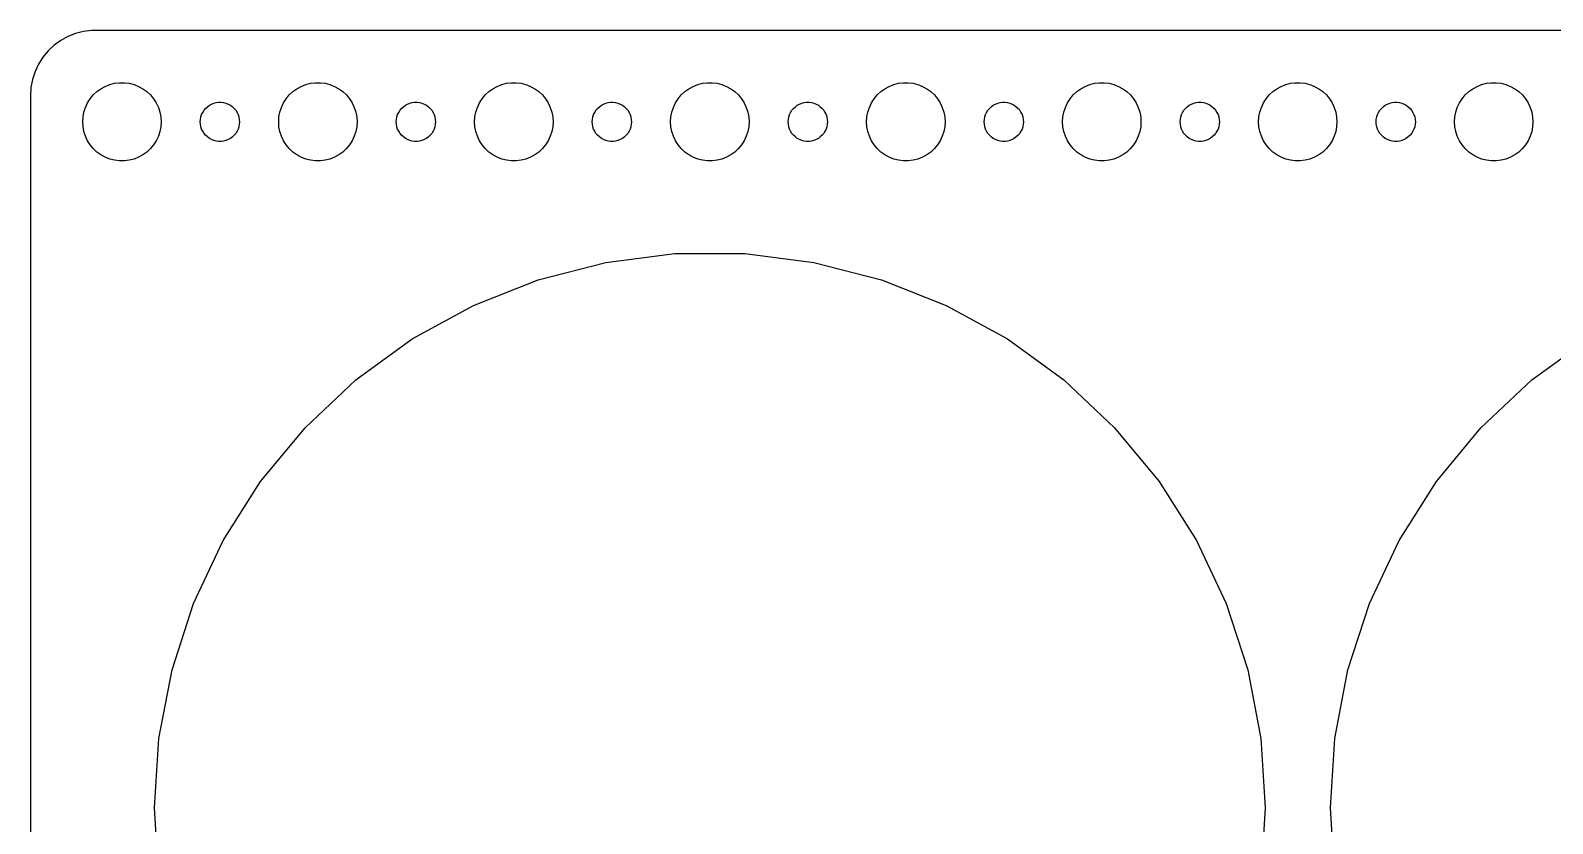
# Model space of a CAD drawing. Header units: metres. Extents: x -232 to 232, y -59 to 59.
# Drawn here: x -232 to -115.5, y -1.2 to 59.5 of the extents above; entities that cross this region are included whole.
import ezdxf

# ---------------------------------------------------------------- set-up
doc = ezdxf.new("R2010")
doc.units = ezdxf.units.M

msp = doc.modelspace()

# ---------------------------------------------------------------- linework, layer by layer
for p, q in [((-227.314, 59.4901), (-227.937, 59.4114)), ((227.314, 59.4901), (-227.314, 59.4901)), ((-230.187, 58.3526), (-230.645, 57.9227)), ((-229.679, 58.7216), (-230.187, 58.3526)), ((-229.129, 59.0241), (-229.679, 58.7216)), ((-228.545, 59.2553), (-229.129, 59.0241)), ((-227.937, 59.4114), (-228.545, 59.2553)), ((-231.045, 57.4389), (-231.382, 56.9088)), ((-230.645, 57.9227), (-231.045, 57.4389)), ((-231.649, 56.3406), (-231.843, 55.7434)), ((-231.382, 56.9088), (-231.649, 56.3406)), ((-231.961, 55.1267), (-232, 54.5)), ((-231.843, 55.7434), (-231.961, 55.1267)), ((-227.187, 54.5536), (-226.912, 54.8115)), ((-226.912, 54.8115), (-226.607, 55.033)), ((-226.607, 55.033), (-226.277, 55.2145)), ((-226.277, 55.2145), (-225.927, 55.3532)), ((-225.927, 55.3532), (-225.562, 55.4469)), ((-225.562, 55.4469), (-225.188, 55.4941)), ((-225.188, 55.4941), (-224.812, 55.4941)), ((-224.812, 55.4941), (-224.438, 55.4469)), ((-224.438, 55.4469), (-224.073, 55.3532)), ((-224.073, 55.3532), (-223.723, 55.2145)), ((-223.723, 55.2145), (-223.393, 55.033)), ((-223.393, 55.033), (-223.088, 54.8115)), ((-223.088, 54.8115), (-222.813, 54.5536)), ((-212.187, 54.5536), (-211.912, 54.8115)), ((-211.912, 54.8115), (-211.607, 55.033)), ((-211.607, 55.033), (-211.277, 55.2145)), ((-211.277, 55.2145), (-210.927, 55.3532)), ((-210.927, 55.3532), (-210.562, 55.4469)), ((-210.562, 55.4469), (-210.188, 55.4941)), ((-210.188, 55.4941), (-209.812, 55.4941)), ((-209.812, 55.4941), (-209.438, 55.4469)), ((-209.438, 55.4469), (-209.073, 55.3532)), ((-209.073, 55.3532), (-208.723, 55.2145)), ((-208.723, 55.2145), (-208.393, 55.033)), ((-208.393, 55.033), (-208.088, 54.8115)), ((-208.088, 54.8115), (-207.813, 54.5536)), ((-197.187, 54.5536), (-196.912, 54.8115)), ((-196.912, 54.8115), (-196.607, 55.033)), ((-196.607, 55.033), (-196.277, 55.2145)), ((-196.277, 55.2145), (-195.927, 55.3532)), ((-195.927, 55.3532), (-195.562, 55.4469)), ((-195.562, 55.4469), (-195.188, 55.4941)), ((-195.188, 55.4941), (-194.812, 55.4941)), ((-194.812, 55.4941), (-194.438, 55.4469)), ((-194.438, 55.4469), (-194.073, 55.3532)), ((-194.073, 55.3532), (-193.723, 55.2145)), ((-193.723, 55.2145), (-193.393, 55.033)), ((-193.393, 55.033), (-193.088, 54.8115)), ((-193.088, 54.8115), (-192.813, 54.5536)), ((-182.187, 54.5536), (-181.912, 54.8115)), ((-181.912, 54.8115), (-181.607, 55.033)), ((-181.607, 55.033), (-181.277, 55.2145)), ((-181.277, 55.2145), (-180.927, 55.3532)), ((-180.927, 55.3532), (-180.562, 55.4469)), ((-180.562, 55.4469), (-180.188, 55.4941)), ((-180.188, 55.4941), (-179.812, 55.4941)), ((-179.812, 55.4941), (-179.438, 55.4469)), ((-179.438, 55.4469), (-179.073, 55.3532)), ((-179.073, 55.3532), (-178.723, 55.2145)), ((-178.723, 55.2145), (-178.393, 55.033)), ((-178.393, 55.033), (-178.088, 54.8115)), ((-178.088, 54.8115), (-177.813, 54.5536)), ((-167.187, 54.5536), (-166.912, 54.8115)), ((-166.912, 54.8115), (-166.607, 55.033)), ((-166.607, 55.033), (-166.277, 55.2145)), ((-166.277, 55.2145), (-165.927, 55.3532)), ((-165.927, 55.3532), (-165.562, 55.4469)), ((-165.562, 55.4469), (-165.188, 55.4941)), ((-165.188, 55.4941), (-164.812, 55.4941)), ((-164.812, 55.4941), (-164.438, 55.4469)), ((-164.438, 55.4469), (-164.073, 55.3532)), ((-164.073, 55.3532), (-163.723, 55.2145)), ((-163.723, 55.2145), (-163.393, 55.033)), ((-163.393, 55.033), (-163.088, 54.8115)), ((-163.088, 54.8115), (-162.813, 54.5536)), ((-152.187, 54.5536), (-151.912, 54.8115)), ((-151.912, 54.8115), (-151.607, 55.033)), ((-151.607, 55.033), (-151.277, 55.2145)), ((-151.277, 55.2145), (-150.927, 55.3532)), ((-150.927, 55.3532), (-150.562, 55.4469)), ((-150.562, 55.4469), (-150.188, 55.4941)), ((-150.188, 55.4941), (-149.812, 55.4941)), ((-149.812, 55.4941), (-149.438, 55.4469)), ((-149.438, 55.4469), (-149.073, 55.3532)), ((-149.073, 55.3532), (-148.723, 55.2145)), ((-148.723, 55.2145), (-148.393, 55.033)), ((-148.393, 55.033), (-148.088, 54.8115)), ((-148.088, 54.8115), (-147.813, 54.5536)), ((-137.187, 54.5536), (-136.912, 54.8115)), ((-136.912, 54.8115), (-136.607, 55.033)), ((-136.607, 55.033), (-136.277, 55.2145)), ((-136.277, 55.2145), (-135.927, 55.3532)), ((-135.927, 55.3532), (-135.562, 55.4469)), ((-135.562, 55.4469), (-135.188, 55.4941)), ((-135.188, 55.4941), (-134.812, 55.4941)), ((-134.812, 55.4941), (-134.438, 55.4469)), ((-134.438, 55.4469), (-134.073, 55.3532)), ((-134.073, 55.3532), (-133.723, 55.2145)), ((-133.723, 55.2145), (-133.393, 55.033)), ((-133.393, 55.033), (-133.088, 54.8115)), ((-133.088, 54.8115), (-132.813, 54.5536)), ((-122.187, 54.5536), (-121.912, 54.8115)), ((-121.912, 54.8115), (-121.607, 55.033)), ((-121.607, 55.033), (-121.277, 55.2145)), ((-121.277, 55.2145), (-120.927, 55.3532)), ((-120.927, 55.3532), (-120.562, 55.4469)), ((-120.562, 55.4469), (-120.188, 55.4941)), ((-120.188, 55.4941), (-119.812, 55.4941)), ((-119.812, 55.4941), (-119.438, 55.4469)), ((-119.438, 55.4469), (-119.073, 55.3532)), ((-119.073, 55.3532), (-118.723, 55.2145)), ((-118.723, 55.2145), (-118.393, 55.033)), ((-118.393, 55.033), (-118.088, 54.8115)), ((-118.088, 54.8115), (-117.813, 54.5536)), ((-232, 54.5), (-232, -54.5)), ((-227.906, 53.2461), (-227.789, 53.6044)), ((-227.789, 53.6044), (-227.629, 53.9453)), ((-227.629, 53.9453), (-227.427, 54.2634)), ((-227.427, 54.2634), (-227.187, 54.5536)), ((-222.813, 54.5536), (-222.573, 54.2634)), ((-222.573, 54.2634), (-222.371, 53.9453)), ((-222.371, 53.9453), (-222.211, 53.6044)), ((-222.211, 53.6044), (-222.094, 53.2461)), ((-218.593, 53.5268), (-218.456, 53.6558)), ((-218.456, 53.6558), (-218.304, 53.7665)), ((-218.304, 53.7665), (-218.139, 53.8572)), ((-218.139, 53.8572), (-217.964, 53.9266)), ((-217.964, 53.9266), (-217.781, 53.9734)), ((-217.781, 53.9734), (-217.594, 53.997)), ((-217.594, 53.997), (-217.406, 53.997)), ((-217.406, 53.997), (-217.219, 53.9734)), ((-217.219, 53.9734), (-217.036, 53.9266)), ((-217.036, 53.9266), (-216.861, 53.8572)), ((-216.861, 53.8572), (-216.696, 53.7665)), ((-216.696, 53.7665), (-216.544, 53.6558)), ((-216.544, 53.6558), (-216.407, 53.5268)), ((-212.906, 53.2461), (-212.789, 53.6044)), ((-212.789, 53.6044), (-212.629, 53.9453)), ((-212.629, 53.9453), (-212.427, 54.2634)), ((-212.427, 54.2634), (-212.187, 54.5536)), ((-207.813, 54.5536), (-207.573, 54.2634)), ((-207.573, 54.2634), (-207.371, 53.9453)), ((-207.371, 53.9453), (-207.211, 53.6044)), ((-207.211, 53.6044), (-207.094, 53.2461)), ((-203.593, 53.5268), (-203.456, 53.6558)), ((-203.456, 53.6558), (-203.304, 53.7665)), ((-203.304, 53.7665), (-203.139, 53.8572)), ((-203.139, 53.8572), (-202.964, 53.9266)), ((-202.964, 53.9266), (-202.781, 53.9734)), ((-202.781, 53.9734), (-202.594, 53.997)), ((-202.594, 53.997), (-202.406, 53.997)), ((-202.406, 53.997), (-202.219, 53.9734)), ((-202.219, 53.9734), (-202.036, 53.9266)), ((-202.036, 53.9266), (-201.861, 53.8572)), ((-201.861, 53.8572), (-201.696, 53.7665)), ((-201.696, 53.7665), (-201.544, 53.6558)), ((-201.544, 53.6558), (-201.407, 53.5268)), ((-197.906, 53.2461), (-197.789, 53.6044)), ((-197.789, 53.6044), (-197.629, 53.9453)), ((-197.629, 53.9453), (-197.427, 54.2634)), ((-197.427, 54.2634), (-197.187, 54.5536)), ((-192.813, 54.5536), (-192.573, 54.2634)), ((-192.573, 54.2634), (-192.371, 53.9453)), ((-192.371, 53.9453), (-192.211, 53.6044)), ((-192.211, 53.6044), (-192.094, 53.2461)), ((-188.593, 53.5268), (-188.456, 53.6558)), ((-188.456, 53.6558), (-188.304, 53.7665)), ((-188.304, 53.7665), (-188.139, 53.8572)), ((-188.139, 53.8572), (-187.964, 53.9266)), ((-187.964, 53.9266), (-187.781, 53.9734)), ((-187.781, 53.9734), (-187.594, 53.997)), ((-187.594, 53.997), (-187.406, 53.997)), ((-187.406, 53.997), (-187.219, 53.9734)), ((-187.219, 53.9734), (-187.036, 53.9266)), ((-187.036, 53.9266), (-186.861, 53.8572)), ((-186.861, 53.8572), (-186.696, 53.7665)), ((-186.696, 53.7665), (-186.544, 53.6558)), ((-186.544, 53.6558), (-186.407, 53.5268)), ((-182.906, 53.2461), (-182.789, 53.6044)), ((-182.789, 53.6044), (-182.629, 53.9453)), ((-182.629, 53.9453), (-182.427, 54.2634)), ((-182.427, 54.2634), (-182.187, 54.5536)), ((-177.813, 54.5536), (-177.573, 54.2634)), ((-177.573, 54.2634), (-177.371, 53.9453)), ((-177.371, 53.9453), (-177.211, 53.6044)), ((-177.211, 53.6044), (-177.094, 53.2461)), ((-173.593, 53.5268), (-173.456, 53.6558)), ((-173.456, 53.6558), (-173.304, 53.7665)), ((-173.304, 53.7665), (-173.139, 53.8572)), ((-173.139, 53.8572), (-172.964, 53.9266)), ((-172.964, 53.9266), (-172.781, 53.9734)), ((-172.781, 53.9734), (-172.594, 53.997)), ((-172.594, 53.997), (-172.406, 53.997)), ((-172.406, 53.997), (-172.219, 53.9734)), ((-172.219, 53.9734), (-172.036, 53.9266)), ((-172.036, 53.9266), (-171.861, 53.8572)), ((-171.861, 53.8572), (-171.696, 53.7665)), ((-171.696, 53.7665), (-171.544, 53.6558)), ((-171.544, 53.6558), (-171.407, 53.5268)), ((-167.906, 53.2461), (-167.789, 53.6044)), ((-167.789, 53.6044), (-167.629, 53.9453)), ((-167.629, 53.9453), (-167.427, 54.2634)), ((-167.427, 54.2634), (-167.187, 54.5536)), ((-162.813, 54.5536), (-162.573, 54.2634)), ((-162.573, 54.2634), (-162.371, 53.9453)), ((-162.371, 53.9453), (-162.211, 53.6044)), ((-162.211, 53.6044), (-162.094, 53.2461)), ((-158.593, 53.5268), (-158.456, 53.6558)), ((-158.456, 53.6558), (-158.304, 53.7665)), ((-158.304, 53.7665), (-158.139, 53.8572)), ((-158.139, 53.8572), (-157.964, 53.9266)), ((-157.964, 53.9266), (-157.781, 53.9734)), ((-157.781, 53.9734), (-157.594, 53.997)), ((-157.594, 53.997), (-157.406, 53.997)), ((-157.406, 53.997), (-157.219, 53.9734)), ((-157.219, 53.9734), (-157.036, 53.9266)), ((-157.036, 53.9266), (-156.861, 53.8572)), ((-156.861, 53.8572), (-156.696, 53.7665)), ((-156.696, 53.7665), (-156.544, 53.6558)), ((-156.544, 53.6558), (-156.407, 53.5268)), ((-152.906, 53.2461), (-152.789, 53.6044)), ((-152.789, 53.6044), (-152.629, 53.9453)), ((-152.629, 53.9453), (-152.427, 54.2634)), ((-152.427, 54.2634), (-152.187, 54.5536)), ((-147.813, 54.5536), (-147.573, 54.2634)), ((-147.573, 54.2634), (-147.371, 53.9453)), ((-147.371, 53.9453), (-147.211, 53.6044)), ((-147.211, 53.6044), (-147.094, 53.2461)), ((-143.593, 53.5268), (-143.456, 53.6558)), ((-143.456, 53.6558), (-143.304, 53.7665)), ((-143.304, 53.7665), (-143.139, 53.8572)), ((-143.139, 53.8572), (-142.964, 53.9266)), ((-142.964, 53.9266), (-142.781, 53.9734)), ((-142.781, 53.9734), (-142.594, 53.997)), ((-142.594, 53.997), (-142.406, 53.997)), ((-142.406, 53.997), (-142.219, 53.9734)), ((-142.219, 53.9734), (-142.036, 53.9266)), ((-142.036, 53.9266), (-141.861, 53.8572)), ((-141.861, 53.8572), (-141.696, 53.7665)), ((-141.696, 53.7665), (-141.544, 53.6558)), ((-141.544, 53.6558), (-141.407, 53.5268)), ((-137.906, 53.2461), (-137.789, 53.6044)), ((-137.789, 53.6044), (-137.629, 53.9453)), ((-137.629, 53.9453), (-137.427, 54.2634)), ((-137.427, 54.2634), (-137.187, 54.5536)), ((-132.813, 54.5536), (-132.573, 54.2634)), ((-132.573, 54.2634), (-132.371, 53.9453)), ((-132.371, 53.9453), (-132.211, 53.6044)), ((-132.211, 53.6044), (-132.094, 53.2461)), ((-128.593, 53.5268), (-128.456, 53.6558)), ((-128.456, 53.6558), (-128.304, 53.7665)), ((-128.304, 53.7665), (-128.139, 53.8572)), ((-128.139, 53.8572), (-127.964, 53.9266)), ((-127.964, 53.9266), (-127.781, 53.9734)), ((-127.781, 53.9734), (-127.594, 53.997)), ((-127.594, 53.997), (-127.406, 53.997)), ((-127.406, 53.997), (-127.219, 53.9734)), ((-127.219, 53.9734), (-127.036, 53.9266)), ((-127.036, 53.9266), (-126.861, 53.8572)), ((-126.861, 53.8572), (-126.696, 53.7665)), ((-126.696, 53.7665), (-126.544, 53.6558)), ((-126.544, 53.6558), (-126.407, 53.5268)), ((-122.906, 53.2461), (-122.789, 53.6044)), ((-122.789, 53.6044), (-122.629, 53.9453)), ((-122.629, 53.9453), (-122.427, 54.2634)), ((-122.427, 54.2634), (-122.187, 54.5536)), ((-117.813, 54.5536), (-117.573, 54.2634)), ((-117.573, 54.2634), (-117.371, 53.9453)), ((-117.371, 53.9453), (-117.211, 53.6044)), ((-117.211, 53.6044), (-117.094, 53.2461)), ((-228, 52.5), (-227.976, 52.876)), ((-227.976, 52.124), (-228, 52.5)), ((-227.976, 52.876), (-227.906, 53.2461)), ((-222.094, 53.2461), (-222.024, 52.876)), ((-222.024, 52.876), (-222, 52.5)), ((-222, 52.5), (-222.024, 52.124)), ((-219, 52.5), (-218.988, 52.688)), ((-218.988, 52.312), (-219, 52.5)), ((-218.988, 52.688), (-218.953, 52.873)), ((-218.953, 52.873), (-218.895, 53.0522)), ((-218.895, 53.0522), (-218.814, 53.2226)), ((-218.814, 53.2226), (-218.714, 53.3817)), ((-218.714, 53.3817), (-218.593, 53.5268)), ((-216.407, 53.5268), (-216.286, 53.3817)), ((-216.286, 53.3817), (-216.186, 53.2226)), ((-216.186, 53.2226), (-216.105, 53.0522)), ((-216.105, 53.0522), (-216.047, 52.873)), ((-216.047, 52.873), (-216.012, 52.688)), ((-216.012, 52.688), (-216, 52.5)), ((-216, 52.5), (-216.012, 52.312)), ((-213, 52.5), (-212.976, 52.876)), ((-212.976, 52.124), (-213, 52.5)), ((-212.976, 52.876), (-212.906, 53.2461)), ((-207.094, 53.2461), (-207.024, 52.876)), ((-207.024, 52.876), (-207, 52.5)), ((-207, 52.5), (-207.024, 52.124)), ((-204, 52.5), (-203.988, 52.688)), ((-203.988, 52.312), (-204, 52.5)), ((-203.988, 52.688), (-203.953, 52.873)), ((-203.953, 52.873), (-203.895, 53.0522)), ((-203.895, 53.0522), (-203.814, 53.2226)), ((-203.814, 53.2226), (-203.714, 53.3817)), ((-203.714, 53.3817), (-203.593, 53.5268)), ((-201.407, 53.5268), (-201.286, 53.3817)), ((-201.286, 53.3817), (-201.186, 53.2226)), ((-201.186, 53.2226), (-201.105, 53.0522)), ((-201.105, 53.0522), (-201.047, 52.873)), ((-201.047, 52.873), (-201.012, 52.688)), ((-201.012, 52.688), (-201, 52.5)), ((-201, 52.5), (-201.012, 52.312)), ((-198, 52.5), (-197.976, 52.876)), ((-197.976, 52.124), (-198, 52.5)), ((-197.976, 52.876), (-197.906, 53.2461)), ((-192.094, 53.2461), (-192.024, 52.876)), ((-192.024, 52.876), (-192, 52.5)), ((-192, 52.5), (-192.024, 52.124)), ((-189, 52.5), (-188.988, 52.688)), ((-188.988, 52.312), (-189, 52.5)), ((-188.988, 52.688), (-188.953, 52.873)), ((-188.953, 52.873), (-188.895, 53.0522)), ((-188.895, 53.0522), (-188.814, 53.2226)), ((-188.814, 53.2226), (-188.714, 53.3817)), ((-188.714, 53.3817), (-188.593, 53.5268)), ((-186.407, 53.5268), (-186.286, 53.3817)), ((-186.286, 53.3817), (-186.186, 53.2226)), ((-186.186, 53.2226), (-186.105, 53.0522)), ((-186.105, 53.0522), (-186.047, 52.873)), ((-186.047, 52.873), (-186.012, 52.688)), ((-186.012, 52.688), (-186, 52.5)), ((-186, 52.5), (-186.012, 52.312)), ((-183, 52.5), (-182.976, 52.876)), ((-182.976, 52.124), (-183, 52.5)), ((-182.976, 52.876), (-182.906, 53.2461)), ((-177.094, 53.2461), (-177.024, 52.876)), ((-177.024, 52.876), (-177, 52.5)), ((-177, 52.5), (-177.024, 52.124)), ((-174, 52.5), (-173.988, 52.688)), ((-173.988, 52.312), (-174, 52.5)), ((-173.988, 52.688), (-173.953, 52.873)), ((-173.953, 52.873), (-173.895, 53.0522)), ((-173.895, 53.0522), (-173.814, 53.2226)), ((-173.814, 53.2226), (-173.714, 53.3817)), ((-173.714, 53.3817), (-173.593, 53.5268)), ((-171.407, 53.5268), (-171.286, 53.3817)), ((-171.286, 53.3817), (-171.186, 53.2226)), ((-171.186, 53.2226), (-171.105, 53.0522)), ((-171.105, 53.0522), (-171.047, 52.873)), ((-171.047, 52.873), (-171.012, 52.688)), ((-171.012, 52.688), (-171, 52.5)), ((-171, 52.5), (-171.012, 52.312)), ((-168, 52.5), (-167.976, 52.876)), ((-167.976, 52.124), (-168, 52.5)), ((-167.976, 52.876), (-167.906, 53.2461)), ((-162.094, 53.2461), (-162.024, 52.876)), ((-162.024, 52.876), (-162, 52.5)), ((-162, 52.5), (-162.024, 52.124)), ((-159, 52.5), (-158.988, 52.688)), ((-158.988, 52.312), (-159, 52.5)), ((-158.988, 52.688), (-158.953, 52.873)), ((-158.953, 52.873), (-158.895, 53.0522)), ((-158.895, 53.0522), (-158.814, 53.2226)), ((-158.814, 53.2226), (-158.714, 53.3817)), ((-158.714, 53.3817), (-158.593, 53.5268)), ((-156.407, 53.5268), (-156.286, 53.3817)), ((-156.286, 53.3817), (-156.186, 53.2226)), ((-156.186, 53.2226), (-156.105, 53.0522)), ((-156.105, 53.0522), (-156.047, 52.873)), ((-156.047, 52.873), (-156.012, 52.688)), ((-156.012, 52.688), (-156, 52.5)), ((-156, 52.5), (-156.012, 52.312)), ((-153, 52.5), (-152.976, 52.876)), ((-152.976, 52.124), (-153, 52.5)), ((-152.976, 52.876), (-152.906, 53.2461)), ((-147.094, 53.2461), (-147.024, 52.876)), ((-147.024, 52.876), (-147, 52.5)), ((-147, 52.5), (-147.024, 52.124)), ((-144, 52.5), (-143.988, 52.688)), ((-143.988, 52.312), (-144, 52.5)), ((-143.988, 52.688), (-143.953, 52.873)), ((-143.953, 52.873), (-143.895, 53.0522)), ((-143.895, 53.0522), (-143.814, 53.2226)), ((-143.814, 53.2226), (-143.714, 53.3817)), ((-143.714, 53.3817), (-143.593, 53.5268)), ((-141.407, 53.5268), (-141.286, 53.3817)), ((-141.286, 53.3817), (-141.186, 53.2226)), ((-141.186, 53.2226), (-141.105, 53.0522)), ((-141.105, 53.0522), (-141.047, 52.873)), ((-141.047, 52.873), (-141.012, 52.688)), ((-141.012, 52.688), (-141, 52.5)), ((-141, 52.5), (-141.012, 52.312)), ((-138, 52.5), (-137.976, 52.876)), ((-137.976, 52.124), (-138, 52.5)), ((-137.976, 52.876), (-137.906, 53.2461)), ((-132.094, 53.2461), (-132.024, 52.876)), ((-132.024, 52.876), (-132, 52.5)), ((-132, 52.5), (-132.024, 52.124)), ((-129, 52.5), (-128.988, 52.688)), ((-128.988, 52.312), (-129, 52.5)), ((-128.988, 52.688), (-128.953, 52.873)), ((-128.953, 52.873), (-128.895, 53.0522)), ((-128.895, 53.0522), (-128.814, 53.2226)), ((-128.814, 53.2226), (-128.714, 53.3817)), ((-128.714, 53.3817), (-128.593, 53.5268)), ((-126.407, 53.5268), (-126.286, 53.3817)), ((-126.286, 53.3817), (-126.186, 53.2226)), ((-126.186, 53.2226), (-126.105, 53.0522)), ((-126.105, 53.0522), (-126.047, 52.873)), ((-126.047, 52.873), (-126.012, 52.688)), ((-126.012, 52.688), (-126, 52.5)), ((-126, 52.5), (-126.012, 52.312)), ((-123, 52.5), (-122.976, 52.876)), ((-122.976, 52.124), (-123, 52.5)), ((-122.976, 52.876), (-122.906, 53.2461)), ((-117.094, 53.2461), (-117.024, 52.876)), ((-117.024, 52.876), (-117, 52.5)), ((-117, 52.5), (-117.024, 52.124)), ((-227.906, 51.7539), (-227.976, 52.124)), ((-227.789, 51.3956), (-227.906, 51.7539)), ((-227.629, 51.0547), (-227.789, 51.3956)), ((-222.211, 51.3956), (-222.371, 51.0547)), ((-222.094, 51.7539), (-222.211, 51.3956)), ((-222.024, 52.124), (-222.094, 51.7539)), ((-218.953, 52.127), (-218.988, 52.312)), ((-218.895, 51.9478), (-218.953, 52.127)), ((-218.814, 51.7774), (-218.895, 51.9478)), ((-218.714, 51.6183), (-218.814, 51.7774)), ((-218.593, 51.4732), (-218.714, 51.6183)), ((-218.456, 51.3442), (-218.593, 51.4732)), ((-218.304, 51.2335), (-218.456, 51.3442)), ((-216.544, 51.3442), (-216.696, 51.2335)), ((-216.407, 51.4732), (-216.544, 51.3442)), ((-216.286, 51.6183), (-216.407, 51.4732)), ((-216.186, 51.7774), (-216.286, 51.6183)), ((-216.105, 51.9478), (-216.186, 51.7774)), ((-216.047, 52.127), (-216.105, 51.9478)), ((-216.012, 52.312), (-216.047, 52.127)), ((-212.906, 51.7539), (-212.976, 52.124)), ((-212.789, 51.3956), (-212.906, 51.7539)), ((-212.629, 51.0547), (-212.789, 51.3956)), ((-207.211, 51.3956), (-207.371, 51.0547)), ((-207.094, 51.7539), (-207.211, 51.3956)), ((-207.024, 52.124), (-207.094, 51.7539)), ((-203.953, 52.127), (-203.988, 52.312)), ((-203.895, 51.9478), (-203.953, 52.127)), ((-203.814, 51.7774), (-203.895, 51.9478)), ((-203.714, 51.6183), (-203.814, 51.7774)), ((-203.593, 51.4732), (-203.714, 51.6183)), ((-203.456, 51.3442), (-203.593, 51.4732)), ((-203.304, 51.2335), (-203.456, 51.3442)), ((-201.544, 51.3442), (-201.696, 51.2335)), ((-201.407, 51.4732), (-201.544, 51.3442)), ((-201.286, 51.6183), (-201.407, 51.4732)), ((-201.186, 51.7774), (-201.286, 51.6183)), ((-201.105, 51.9478), (-201.186, 51.7774)), ((-201.047, 52.127), (-201.105, 51.9478)), ((-201.012, 52.312), (-201.047, 52.127)), ((-197.906, 51.7539), (-197.976, 52.124)), ((-197.789, 51.3956), (-197.906, 51.7539)), ((-197.629, 51.0547), (-197.789, 51.3956)), ((-192.211, 51.3956), (-192.371, 51.0547)), ((-192.094, 51.7539), (-192.211, 51.3956)), ((-192.024, 52.124), (-192.094, 51.7539)), ((-188.953, 52.127), (-188.988, 52.312)), ((-188.895, 51.9478), (-188.953, 52.127)), ((-188.814, 51.7774), (-188.895, 51.9478)), ((-188.714, 51.6183), (-188.814, 51.7774)), ((-188.593, 51.4732), (-188.714, 51.6183)), ((-188.456, 51.3442), (-188.593, 51.4732)), ((-188.304, 51.2335), (-188.456, 51.3442)), ((-186.544, 51.3442), (-186.696, 51.2335)), ((-186.407, 51.4732), (-186.544, 51.3442)), ((-186.286, 51.6183), (-186.407, 51.4732)), ((-186.186, 51.7774), (-186.286, 51.6183)), ((-186.105, 51.9478), (-186.186, 51.7774)), ((-186.047, 52.127), (-186.105, 51.9478)), ((-186.012, 52.312), (-186.047, 52.127)), ((-182.906, 51.7539), (-182.976, 52.124)), ((-182.789, 51.3956), (-182.906, 51.7539)), ((-182.629, 51.0547), (-182.789, 51.3956)), ((-177.211, 51.3956), (-177.371, 51.0547)), ((-177.094, 51.7539), (-177.211, 51.3956)), ((-177.024, 52.124), (-177.094, 51.7539)), ((-173.953, 52.127), (-173.988, 52.312)), ((-173.895, 51.9478), (-173.953, 52.127)), ((-173.814, 51.7774), (-173.895, 51.9478)), ((-173.714, 51.6183), (-173.814, 51.7774)), ((-173.593, 51.4732), (-173.714, 51.6183)), ((-173.456, 51.3442), (-173.593, 51.4732)), ((-173.304, 51.2335), (-173.456, 51.3442)), ((-171.544, 51.3442), (-171.696, 51.2335)), ((-171.407, 51.4732), (-171.544, 51.3442)), ((-171.286, 51.6183), (-171.407, 51.4732)), ((-171.186, 51.7774), (-171.286, 51.6183)), ((-171.105, 51.9478), (-171.186, 51.7774)), ((-171.047, 52.127), (-171.105, 51.9478)), ((-171.012, 52.312), (-171.047, 52.127)), ((-167.906, 51.7539), (-167.976, 52.124)), ((-167.789, 51.3956), (-167.906, 51.7539)), ((-167.629, 51.0547), (-167.789, 51.3956)), ((-162.211, 51.3956), (-162.371, 51.0547)), ((-162.094, 51.7539), (-162.211, 51.3956)), ((-162.024, 52.124), (-162.094, 51.7539)), ((-158.953, 52.127), (-158.988, 52.312)), ((-158.895, 51.9478), (-158.953, 52.127)), ((-158.814, 51.7774), (-158.895, 51.9478)), ((-158.714, 51.6183), (-158.814, 51.7774)), ((-158.593, 51.4732), (-158.714, 51.6183)), ((-158.456, 51.3442), (-158.593, 51.4732)), ((-158.304, 51.2335), (-158.456, 51.3442)), ((-156.544, 51.3442), (-156.696, 51.2335)), ((-156.407, 51.4732), (-156.544, 51.3442)), ((-156.286, 51.6183), (-156.407, 51.4732)), ((-156.186, 51.7774), (-156.286, 51.6183)), ((-156.105, 51.9478), (-156.186, 51.7774)), ((-156.047, 52.127), (-156.105, 51.9478)), ((-156.012, 52.312), (-156.047, 52.127)), ((-152.906, 51.7539), (-152.976, 52.124)), ((-152.789, 51.3956), (-152.906, 51.7539)), ((-152.629, 51.0547), (-152.789, 51.3956)), ((-147.211, 51.3956), (-147.371, 51.0547)), ((-147.094, 51.7539), (-147.211, 51.3956)), ((-147.024, 52.124), (-147.094, 51.7539)), ((-143.953, 52.127), (-143.988, 52.312)), ((-143.895, 51.9478), (-143.953, 52.127)), ((-143.814, 51.7774), (-143.895, 51.9478)), ((-143.714, 51.6183), (-143.814, 51.7774)), ((-143.593, 51.4732), (-143.714, 51.6183)), ((-143.456, 51.3442), (-143.593, 51.4732)), ((-143.304, 51.2335), (-143.456, 51.3442)), ((-141.544, 51.3442), (-141.696, 51.2335)), ((-141.407, 51.4732), (-141.544, 51.3442)), ((-141.286, 51.6183), (-141.407, 51.4732)), ((-141.186, 51.7774), (-141.286, 51.6183)), ((-141.105, 51.9478), (-141.186, 51.7774)), ((-141.047, 52.127), (-141.105, 51.9478)), ((-141.012, 52.312), (-141.047, 52.127)), ((-137.906, 51.7539), (-137.976, 52.124)), ((-137.789, 51.3956), (-137.906, 51.7539)), ((-137.629, 51.0547), (-137.789, 51.3956)), ((-132.211, 51.3956), (-132.371, 51.0547)), ((-132.094, 51.7539), (-132.211, 51.3956)), ((-132.024, 52.124), (-132.094, 51.7539)), ((-128.953, 52.127), (-128.988, 52.312)), ((-128.895, 51.9478), (-128.953, 52.127)), ((-128.814, 51.7774), (-128.895, 51.9478)), ((-128.714, 51.6183), (-128.814, 51.7774)), ((-128.593, 51.4732), (-128.714, 51.6183)), ((-128.456, 51.3442), (-128.593, 51.4732)), ((-128.304, 51.2335), (-128.456, 51.3442)), ((-126.544, 51.3442), (-126.696, 51.2335)), ((-126.407, 51.4732), (-126.544, 51.3442)), ((-126.286, 51.6183), (-126.407, 51.4732)), ((-126.186, 51.7774), (-126.286, 51.6183)), ((-126.105, 51.9478), (-126.186, 51.7774)), ((-126.047, 52.127), (-126.105, 51.9478)), ((-126.012, 52.312), (-126.047, 52.127)), ((-122.906, 51.7539), (-122.976, 52.124)), ((-122.789, 51.3956), (-122.906, 51.7539)), ((-122.629, 51.0547), (-122.789, 51.3956)), ((-117.211, 51.3956), (-117.371, 51.0547)), ((-117.094, 51.7539), (-117.211, 51.3956)), ((-117.024, 52.124), (-117.094, 51.7539)), ((-227.427, 50.7366), (-227.629, 51.0547)), ((-227.187, 50.4464), (-227.427, 50.7366)), ((-226.912, 50.1885), (-227.187, 50.4464)), ((-226.607, 49.967), (-226.912, 50.1885)), ((-223.088, 50.1885), (-223.393, 49.967)), ((-222.813, 50.4464), (-223.088, 50.1885)), ((-222.573, 50.7366), (-222.813, 50.4464)), ((-222.371, 51.0547), (-222.573, 50.7366)), ((-218.139, 51.1428), (-218.304, 51.2335)), ((-217.964, 51.0734), (-218.139, 51.1428)), ((-217.781, 51.0266), (-217.964, 51.0734)), ((-217.594, 51.003), (-217.781, 51.0266)), ((-217.406, 51.003), (-217.594, 51.003)), ((-217.219, 51.0266), (-217.406, 51.003)), ((-217.036, 51.0734), (-217.219, 51.0266)), ((-216.861, 51.1428), (-217.036, 51.0734)), ((-216.696, 51.2335), (-216.861, 51.1428)), ((-212.427, 50.7366), (-212.629, 51.0547)), ((-212.187, 50.4464), (-212.427, 50.7366)), ((-211.912, 50.1885), (-212.187, 50.4464)), ((-211.607, 49.967), (-211.912, 50.1885)), ((-208.088, 50.1885), (-208.393, 49.967)), ((-207.813, 50.4464), (-208.088, 50.1885)), ((-207.573, 50.7366), (-207.813, 50.4464)), ((-207.371, 51.0547), (-207.573, 50.7366)), ((-203.139, 51.1428), (-203.304, 51.2335)), ((-202.964, 51.0734), (-203.139, 51.1428)), ((-202.781, 51.0266), (-202.964, 51.0734)), ((-202.594, 51.003), (-202.781, 51.0266)), ((-202.406, 51.003), (-202.594, 51.003)), ((-202.219, 51.0266), (-202.406, 51.003)), ((-202.036, 51.0734), (-202.219, 51.0266)), ((-201.861, 51.1428), (-202.036, 51.0734)), ((-201.696, 51.2335), (-201.861, 51.1428)), ((-197.427, 50.7366), (-197.629, 51.0547)), ((-197.187, 50.4464), (-197.427, 50.7366)), ((-196.912, 50.1885), (-197.187, 50.4464)), ((-196.607, 49.967), (-196.912, 50.1885)), ((-193.088, 50.1885), (-193.393, 49.967)), ((-192.813, 50.4464), (-193.088, 50.1885)), ((-192.573, 50.7366), (-192.813, 50.4464)), ((-192.371, 51.0547), (-192.573, 50.7366)), ((-188.139, 51.1428), (-188.304, 51.2335)), ((-187.964, 51.0734), (-188.139, 51.1428)), ((-187.781, 51.0266), (-187.964, 51.0734)), ((-187.594, 51.003), (-187.781, 51.0266)), ((-187.406, 51.003), (-187.594, 51.003)), ((-187.219, 51.0266), (-187.406, 51.003)), ((-187.036, 51.0734), (-187.219, 51.0266)), ((-186.861, 51.1428), (-187.036, 51.0734)), ((-186.696, 51.2335), (-186.861, 51.1428)), ((-182.427, 50.7366), (-182.629, 51.0547)), ((-182.187, 50.4464), (-182.427, 50.7366)), ((-181.912, 50.1885), (-182.187, 50.4464)), ((-181.607, 49.967), (-181.912, 50.1885)), ((-178.088, 50.1885), (-178.393, 49.967)), ((-177.813, 50.4464), (-178.088, 50.1885)), ((-177.573, 50.7366), (-177.813, 50.4464)), ((-177.371, 51.0547), (-177.573, 50.7366)), ((-173.139, 51.1428), (-173.304, 51.2335)), ((-172.964, 51.0734), (-173.139, 51.1428)), ((-172.781, 51.0266), (-172.964, 51.0734)), ((-172.594, 51.003), (-172.781, 51.0266)), ((-172.406, 51.003), (-172.594, 51.003)), ((-172.219, 51.0266), (-172.406, 51.003)), ((-172.036, 51.0734), (-172.219, 51.0266)), ((-171.861, 51.1428), (-172.036, 51.0734)), ((-171.696, 51.2335), (-171.861, 51.1428)), ((-167.427, 50.7366), (-167.629, 51.0547)), ((-167.187, 50.4464), (-167.427, 50.7366)), ((-166.912, 50.1885), (-167.187, 50.4464)), ((-166.607, 49.967), (-166.912, 50.1885)), ((-163.088, 50.1885), (-163.393, 49.967)), ((-162.813, 50.4464), (-163.088, 50.1885)), ((-162.573, 50.7366), (-162.813, 50.4464)), ((-162.371, 51.0547), (-162.573, 50.7366)), ((-158.139, 51.1428), (-158.304, 51.2335)), ((-157.964, 51.0734), (-158.139, 51.1428)), ((-157.781, 51.0266), (-157.964, 51.0734)), ((-157.594, 51.003), (-157.781, 51.0266)), ((-157.406, 51.003), (-157.594, 51.003)), ((-157.219, 51.0266), (-157.406, 51.003)), ((-157.036, 51.0734), (-157.219, 51.0266)), ((-156.861, 51.1428), (-157.036, 51.0734)), ((-156.696, 51.2335), (-156.861, 51.1428)), ((-152.427, 50.7366), (-152.629, 51.0547)), ((-152.187, 50.4464), (-152.427, 50.7366)), ((-151.912, 50.1885), (-152.187, 50.4464)), ((-151.607, 49.967), (-151.912, 50.1885)), ((-148.088, 50.1885), (-148.393, 49.967)), ((-147.813, 50.4464), (-148.088, 50.1885)), ((-147.573, 50.7366), (-147.813, 50.4464)), ((-147.371, 51.0547), (-147.573, 50.7366)), ((-143.139, 51.1428), (-143.304, 51.2335)), ((-142.964, 51.0734), (-143.139, 51.1428)), ((-142.781, 51.0266), (-142.964, 51.0734)), ((-142.594, 51.003), (-142.781, 51.0266)), ((-142.406, 51.003), (-142.594, 51.003)), ((-142.219, 51.0266), (-142.406, 51.003)), ((-142.036, 51.0734), (-142.219, 51.0266)), ((-141.861, 51.1428), (-142.036, 51.0734)), ((-141.696, 51.2335), (-141.861, 51.1428)), ((-137.427, 50.7366), (-137.629, 51.0547)), ((-137.187, 50.4464), (-137.427, 50.7366)), ((-136.912, 50.1885), (-137.187, 50.4464)), ((-136.607, 49.967), (-136.912, 50.1885)), ((-133.088, 50.1885), (-133.393, 49.967)), ((-132.813, 50.4464), (-133.088, 50.1885)), ((-132.573, 50.7366), (-132.813, 50.4464)), ((-132.371, 51.0547), (-132.573, 50.7366)), ((-128.139, 51.1428), (-128.304, 51.2335)), ((-127.964, 51.0734), (-128.139, 51.1428)), ((-127.781, 51.0266), (-127.964, 51.0734)), ((-127.594, 51.003), (-127.781, 51.0266)), ((-127.406, 51.003), (-127.594, 51.003)), ((-127.219, 51.0266), (-127.406, 51.003)), ((-127.036, 51.0734), (-127.219, 51.0266)), ((-126.861, 51.1428), (-127.036, 51.0734)), ((-126.696, 51.2335), (-126.861, 51.1428)), ((-122.427, 50.7366), (-122.629, 51.0547)), ((-122.187, 50.4464), (-122.427, 50.7366)), ((-121.912, 50.1885), (-122.187, 50.4464)), ((-121.607, 49.967), (-121.912, 50.1885)), ((-118.088, 50.1885), (-118.393, 49.967)), ((-117.813, 50.4464), (-118.088, 50.1885)), ((-117.573, 50.7366), (-117.813, 50.4464)), ((-117.371, 51.0547), (-117.573, 50.7366)), ((-226.277, 49.7855), (-226.607, 49.967)), ((-225.927, 49.6468), (-226.277, 49.7855)), ((-225.562, 49.5531), (-225.927, 49.6468)), ((-225.188, 49.5059), (-225.562, 49.5531)), ((-224.812, 49.5059), (-225.188, 49.5059)), ((-224.438, 49.5531), (-224.812, 49.5059)), ((-224.073, 49.6468), (-224.438, 49.5531)), ((-223.723, 49.7855), (-224.073, 49.6468)), ((-223.393, 49.967), (-223.723, 49.7855)), ((-211.277, 49.7855), (-211.607, 49.967)), ((-210.927, 49.6468), (-211.277, 49.7855)), ((-210.562, 49.5531), (-210.927, 49.6468)), ((-210.188, 49.5059), (-210.562, 49.5531)), ((-209.812, 49.5059), (-210.188, 49.5059)), ((-209.438, 49.5531), (-209.812, 49.5059)), ((-209.073, 49.6468), (-209.438, 49.5531)), ((-208.723, 49.7855), (-209.073, 49.6468)), ((-208.393, 49.967), (-208.723, 49.7855)), ((-196.277, 49.7855), (-196.607, 49.967)), ((-195.927, 49.6468), (-196.277, 49.7855)), ((-195.562, 49.5531), (-195.927, 49.6468)), ((-195.188, 49.5059), (-195.562, 49.5531)), ((-194.812, 49.5059), (-195.188, 49.5059)), ((-194.438, 49.5531), (-194.812, 49.5059)), ((-194.073, 49.6468), (-194.438, 49.5531)), ((-193.723, 49.7855), (-194.073, 49.6468)), ((-193.393, 49.967), (-193.723, 49.7855)), ((-181.277, 49.7855), (-181.607, 49.967)), ((-180.927, 49.6468), (-181.277, 49.7855)), ((-180.562, 49.5531), (-180.927, 49.6468)), ((-180.188, 49.5059), (-180.562, 49.5531)), ((-179.812, 49.5059), (-180.188, 49.5059)), ((-179.438, 49.5531), (-179.812, 49.5059)), ((-179.073, 49.6468), (-179.438, 49.5531)), ((-178.723, 49.7855), (-179.073, 49.6468)), ((-178.393, 49.967), (-178.723, 49.7855)), ((-166.277, 49.7855), (-166.607, 49.967)), ((-165.927, 49.6468), (-166.277, 49.7855)), ((-165.562, 49.5531), (-165.927, 49.6468)), ((-165.188, 49.5059), (-165.562, 49.5531)), ((-164.812, 49.5059), (-165.188, 49.5059)), ((-164.438, 49.5531), (-164.812, 49.5059)), ((-164.073, 49.6468), (-164.438, 49.5531)), ((-163.723, 49.7855), (-164.073, 49.6468)), ((-163.393, 49.967), (-163.723, 49.7855)), ((-151.277, 49.7855), (-151.607, 49.967)), ((-150.927, 49.6468), (-151.277, 49.7855)), ((-150.562, 49.5531), (-150.927, 49.6468)), ((-150.188, 49.5059), (-150.562, 49.5531)), ((-149.812, 49.5059), (-150.188, 49.5059)), ((-149.438, 49.5531), (-149.812, 49.5059)), ((-149.073, 49.6468), (-149.438, 49.5531)), ((-148.723, 49.7855), (-149.073, 49.6468)), ((-148.393, 49.967), (-148.723, 49.7855)), ((-136.277, 49.7855), (-136.607, 49.967)), ((-135.927, 49.6468), (-136.277, 49.7855)), ((-135.562, 49.5531), (-135.927, 49.6468)), ((-135.188, 49.5059), (-135.562, 49.5531)), ((-134.812, 49.5059), (-135.188, 49.5059)), ((-134.438, 49.5531), (-134.812, 49.5059)), ((-134.073, 49.6468), (-134.438, 49.5531)), ((-133.723, 49.7855), (-134.073, 49.6468)), ((-133.393, 49.967), (-133.723, 49.7855)), ((-121.277, 49.7855), (-121.607, 49.967)), ((-120.927, 49.6468), (-121.277, 49.7855)), ((-120.562, 49.5531), (-120.927, 49.6468)), ((-120.188, 49.5059), (-120.562, 49.5531)), ((-119.812, 49.5059), (-120.188, 49.5059)), ((-119.438, 49.5531), (-119.812, 49.5059)), ((-119.073, 49.6468), (-119.438, 49.5531)), ((-118.723, 49.7855), (-119.073, 49.6468)), ((-118.393, 49.967), (-118.723, 49.7855)), ((-187.964, 41.7472), (-182.669, 42.4161)), ((-182.669, 42.4161), (-177.331, 42.4161)), ((-177.331, 42.4161), (-172.036, 41.7472)), ((-193.133, 40.4199), (-187.964, 41.7472)), ((-172.036, 41.7472), (-166.867, 40.4199)), ((-198.096, 38.4551), (-193.133, 40.4199)), ((-166.867, 40.4199), (-161.904, 38.4551)), ((-202.773, 35.8839), (-198.096, 38.4551)), ((-161.904, 38.4551), (-157.227, 35.8839)), ((-207.091, 32.7468), (-202.773, 35.8839)), ((-157.227, 35.8839), (-152.909, 32.7468)), ((-117.091, 32.7468), (-112.773, 35.8839)), ((-210.981, 29.0932), (-207.091, 32.7468)), ((-152.909, 32.7468), (-149.019, 29.0932)), ((-120.981, 29.0932), (-117.091, 32.7468)), ((-214.383, 24.9809), (-210.981, 29.0932)), ((-149.019, 29.0932), (-145.617, 24.9809)), ((-124.383, 24.9809), (-120.981, 29.0932)), ((-217.243, 20.4745), (-214.383, 24.9809)), ((-145.617, 24.9809), (-142.757, 20.4745)), ((-127.243, 20.4745), (-124.383, 24.9809)), ((-219.516, 15.6453), (-217.243, 20.4745)), ((-142.757, 20.4745), (-140.484, 15.6453)), ((-129.516, 15.6453), (-127.243, 20.4745)), ((-221.165, 10.5693), (-219.516, 15.6453)), ((-140.484, 15.6453), (-138.835, 10.5693)), ((-131.165, 10.5693), (-129.516, 15.6453)), ((-222.165, 5.32666), (-221.165, 10.5693)), ((-138.835, 10.5693), (-137.835, 5.32666)), ((-132.165, 5.32666), (-131.165, 10.5693)), ((-222.5, 0), (-222.165, 5.32666)), ((-137.835, 5.32666), (-137.5, 0)), ((-132.5, 0), (-132.165, 5.32666)), ((-222.165, -5.32666), (-222.5, 0)), ((-137.5, 0), (-137.835, -5.32666)), ((-132.165, -5.32666), (-132.5, 0))]:
    msp.add_line(p, q)

doc.saveas('drawing.dxf')
